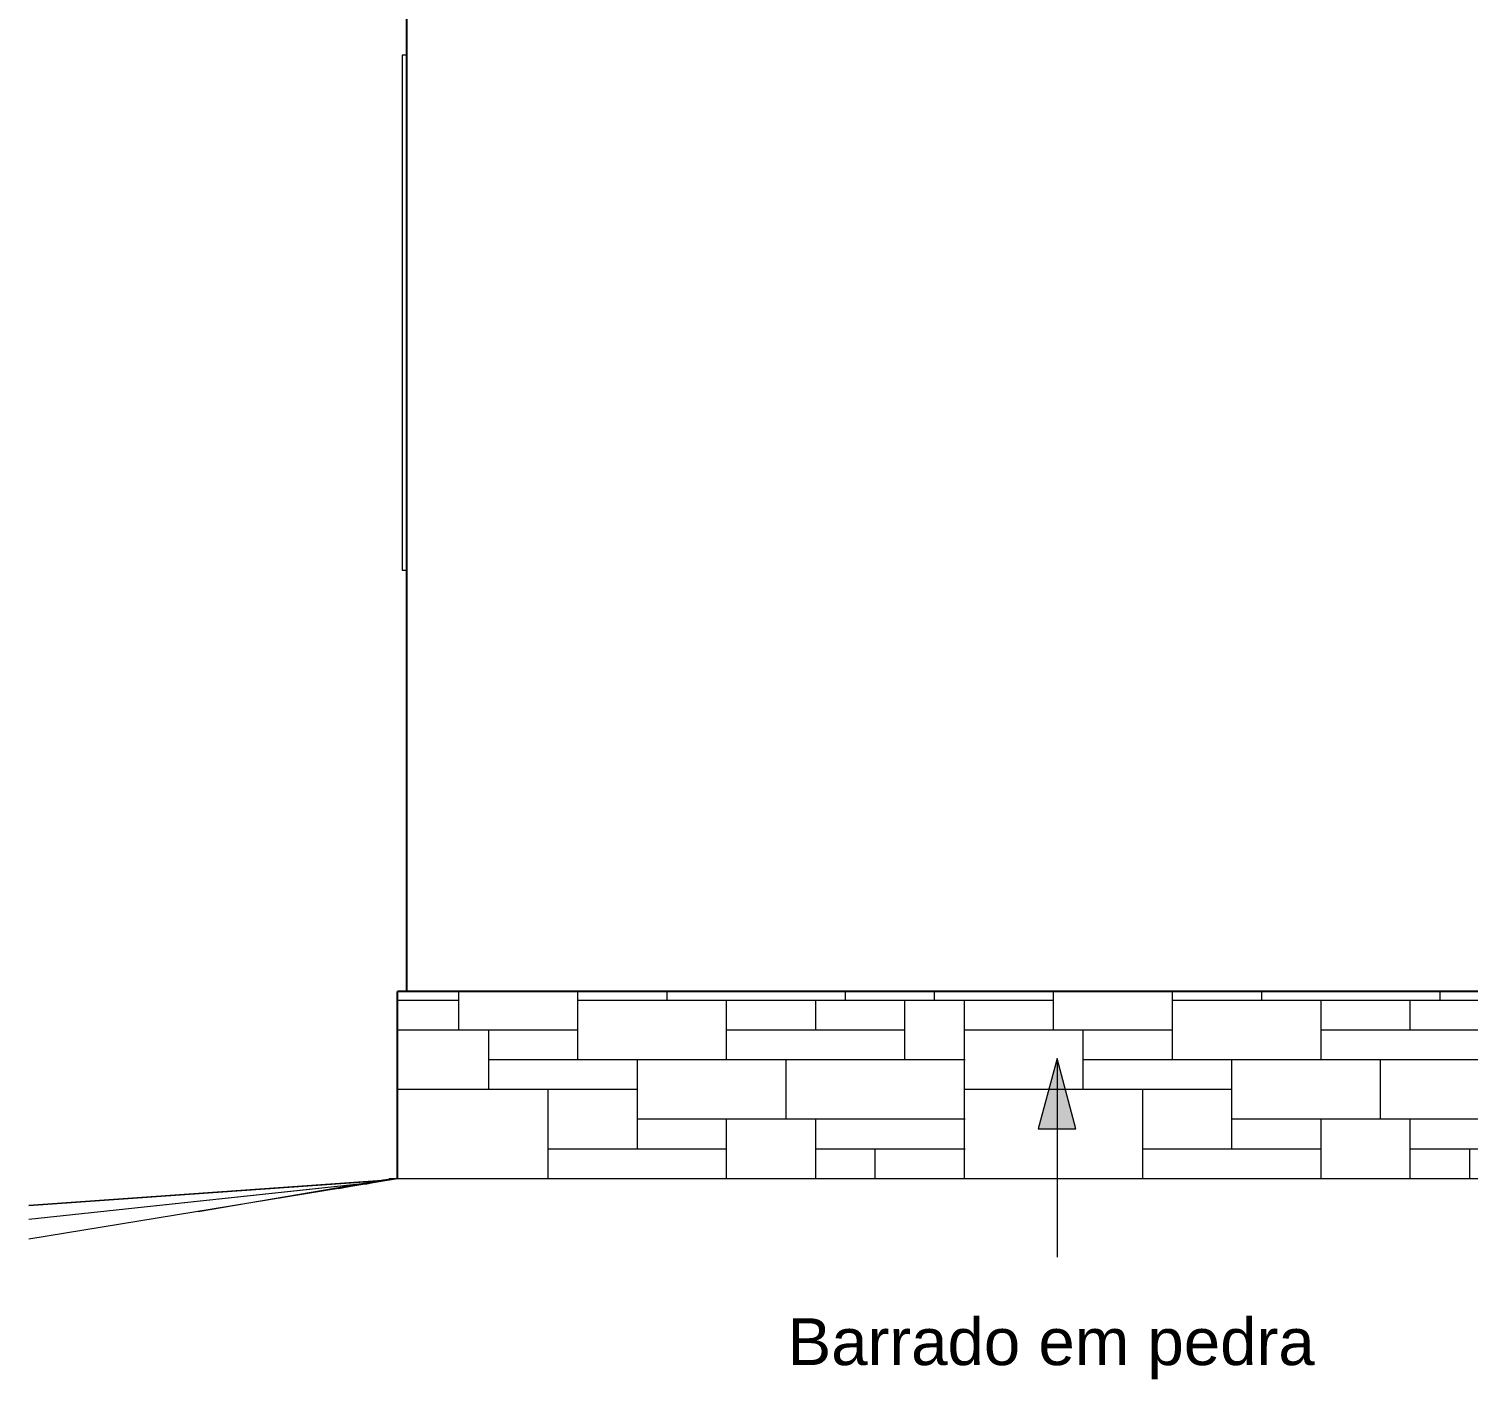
# Model space of a CAD drawing. Header units: millimetres. Extents: x -50912 to 58751, y -45352 to 5553.
# Drawn here: x 18020 to 21095, y -428 to 2456 of the extents above; entities that cross this region are included whole.
import ezdxf

# ---------------------------------------------------------------- set-up
doc = ezdxf.new("R2010")
doc.units = ezdxf.units.MM
for name, color, linetype, lineweight in [('A-DETL-THIN', 151, 'Continuous', 9), ('A-GLAZ', 151, 'Continuous', 9), ('A-WALL', 113, 'Continuous', 25), ('A-WALL-PATT', 111, 'Continuous', 25), ('C-TOPO', 7, 'Continuous', 9), ('G-ANNO-TEXT', 231, 'Continuous', 9)]:
    doc.layers.add(name, color=color, linetype=linetype, lineweight=lineweight)
doc.styles.add('Arial_1', font='arial.ttf', dxfattribs={"height": 100})
pattern_1 = [(0, (25097.6, 0), (0, 1270), [952.5, -317.5]), (0, (25097.6, 63.5), (0, 1270), [0, -381, 381, -190.5, -317.5]), (0, (25097.6, 63.5), (0, 1270), [-952.5, 317.5, 0]), (0, (25097.6, 127), (0, 1270), [0, -571.5, 698.5, 0]), (0, (25097.6, 190.5), (0, 1270), [571.5, -698.5]), (0, (25097.6, 254), (0, 1270), [0, -254, 1016, 0]), (0, (25097.6, 317.5), (0, 1270), [444.5, -317.5, 381, -127]), (0, (25542.1, 381), (0, 1270), [1016, -254]), (0, (25034.1, 444.5), (0, 1270), [698.5, -571.5]), (0, (24843.6, 508), (0, 1270), [571.5, -698.5]), (0, (25097.6, 571.5), (0, 1270), [1016, -254]), (0, (25097.6, 635), (0, 1270), [0, -508, 317.5, -190.5, -254]), (0, (25097.6, 635), (0, 1270), [-1016, 254, 0]), (0, (25732.6, 698.5), (0, 1270), [762, -508]), (0, (25224.6, 762), (0, 1270), [508, -254, 190.5, -317.5]), (0, (25478.6, 825.5), (0, 1270), [508, -190.5, 317.5, -254]), (0, (25986.6, 889), (0, 1270), [762, -508]), (0, (25478.6, 952.5), (0, 1270), [508, -762]), (0, (25732.6, 1016), (0, 1270), [571.5, -698.5]), (0, (25732.6, 1079.5), (0, 1270), [0, -381, 889, 0]), (0, (25351.6, 1143), (0, 1270), [381, -889]), (0, (25732.6, 1206.5), (0, 1270), [889, -381]), (90, (25097.6, 508), (-1270, 8e-14), [190.5, -508, 444.5, -127]), (90, (25224.6, 571.5), (-1270, 8e-14), [317.5, -190.5, 127, -635]), (90, (25288.1, 317.5), (-1270, 8e-14), [127, -1143]), (90, (25351.6, 190.5), (-1270, 8e-14), [127, -762, 190.5, -190.5]), (90, (25415.1, 444.5), (-1270, 8e-14), [127, -1143]), (90, (25478.6, 0), (-1270, 8e-14), [190.5, -571.5, 317.5, -190.5]), (90, (25542.1, 254), (-1270, 8e-14), [190.5, -1079.5]), (90, (25605.6, 571.5), (-1270, 8e-14), [190.5, -63.5, 127, -889]), (90, (25669.1, 63.5), (-1270, 8e-14), [190.5, -1079.5]), (90, (25732.6, 381), (-1270, 8e-14), [190.5, -63.5, 190.5, -127, -698.5]), (90, (25732.6, 381), (-1270, 8e-14), [-571.5, 317.5, -381]), (90, (25859.6, 381), (-1270, 8e-14), [0, -889, 127, -127, -127]), (90, (25859.6, 381), (-1270, 8e-14), [-1143, 127, 0]), (90, (25923.1, 571.5), (-1270, 8e-14), [127, -1143]), (90, (25986.6, 127), (-1270, 8e-14), [127, -444.5, 317.5, -381]), (90, (26050.1, 317.5), (-1270, 8e-14), [63.5, -825.5, 190.5, -190.5]), (90, (26113.6, 381), (-1270, 8e-14), [317.5, -317.5, 190.5, -444.5]), (90, (26177.1, 698.5), (-1270, 8e-14), [190.5, -317.5, 127, -635]), (90, (26240.6, 254), (-1270, 8e-14), [127, -1143]), (90, (26304.1, 381), (-1270, 8e-14), [127, -381, 190.5, -571.5])]

# ---------------------------------------------------------------- blocks, each defined once
blk = doc.blocks.new('CRT_JAN_Correr_Vidro e Madeira_4 Folhas - 240x90 cm-3838063-FACHADA LATERAL DIREITA GARAGEM')
at = {"layer": 'A-GLAZ'}
for p, q in [((37059.650772, 2400), (37059.650772, 1300)), ((37069.650772, 2400), (37059.650772, 2400)), ((37059.650772, 1300), (37069.650772, 1300))]:
    blk.add_line(p, q, dxfattribs=at)

msp = doc.modelspace()

# ---------------------------------------------------------------- hatches: boundary and pattern name
at = {"layer": 'A-WALL-PATT', "lineweight": 9}
h = msp.add_hatch(dxfattribs=at)
h.set_pattern_fill('FP_10', color=256, style=0, pattern_type=2)
h.set_pattern_definition(pattern_1)
h.paths.add_polyline_path([(18807.369, 0), (18827.369, 0), (18827.369, 400), (18807.369, 400), (18807.369, 13.279)])
h = msp.add_hatch(dxfattribs=at)
h.set_pattern_fill('FP_10', color=256, style=0, pattern_type=2)
h.set_pattern_definition(pattern_1)
h.paths.add_polyline_path([(18827.369, 0), (24847.369, 0), (24847.369, 400), (18827.369, 400), (18827.369, 9.482)])
at = {"layer": 'G-ANNO-TEXT'}
msp.add_hatch(color=7, dxfattribs=at).paths.add_polyline_path([(20216.294, 256.859), (20176.102, 106.859), (20256.486, 106.859)])

# ---------------------------------------------------------------- linework, layer by layer
at = {"layer": 'A-DETL-THIN'}
for p, q in [((18807.369, 0), (18020.016, -128.84)), ((25586.018, 0), (18807.369, 0))]:
    msp.add_line(p, q, dxfattribs=at)
at = {"layer": 'A-WALL'}
for p, q in [((18827.369, 400), (18827.369, 2702.515)), ((18807.369, 0), (18807.369, 400)), ((24847.369, 400), (18807.369, 400))]:
    msp.add_line(p, q, dxfattribs=at)
at = {"layer": 'C-TOPO', "color": 55}
for p, q in [((18739.132, -11.166), (18789.869, 0)), ((18807.369, 0), (18789.869, 0)), ((18791.404, -1.363), (18789.869, 0)), ((18791.237, -1.137), (18789.869, 0)), ((18020.016, -56.083), (18774.656, -3.004)), ((18020.016, -56.673), (18767.657, -4.192)), ((18020.016, -56.699), (18767.637, -4.195)), ((18020.016, -86.326), (18732.672, -10.125)), ((18266.457, -60.112), (18732.302, -10.188)), ((18381.777, -69.642), (18781.467, -1.849)), ((18681.287, -20.631), (18776.35, -2.975)), ((18771.638, -3.853), (18776.285, -2.99))]:
    msp.add_line(p, q, dxfattribs=at)
at = {"layer": 'G-ANNO-TEXT', "color": 7}
for p, q in [((20216.294, 256.859), (20176.102, 106.859)), ((20256.486, 106.859), (20216.294, 256.859)), ((20216.294, 256.859), (20216.294, -167.278)), ((20176.102, 106.859), (20256.486, 106.859))]:
    msp.add_line(p, q, dxfattribs=at)

# ---------------------------------------------------------------- block references
at = {"layer": 'A-GLAZ'}
msp.add_blockref('CRT_JAN_Correr_Vidro e Madeira_4 Folhas - 240x90 cm-3838063-FACHADA LATERAL DIREITA GARAGEM', (-18242.282, 0), dxfattribs=at)

# ---------------------------------------------------------------- texts
at = {"layer": 'G-ANNO-TEXT', "color": 7, "insert": (19640.794, -297.862), "char_height": 100, "width": 1390.92781, "attachment_point": 1, "style": 'Arial_1'}
msp.add_mtext('Barrado em pedra', dxfattribs=at)

doc.saveas('drawing.dxf')
